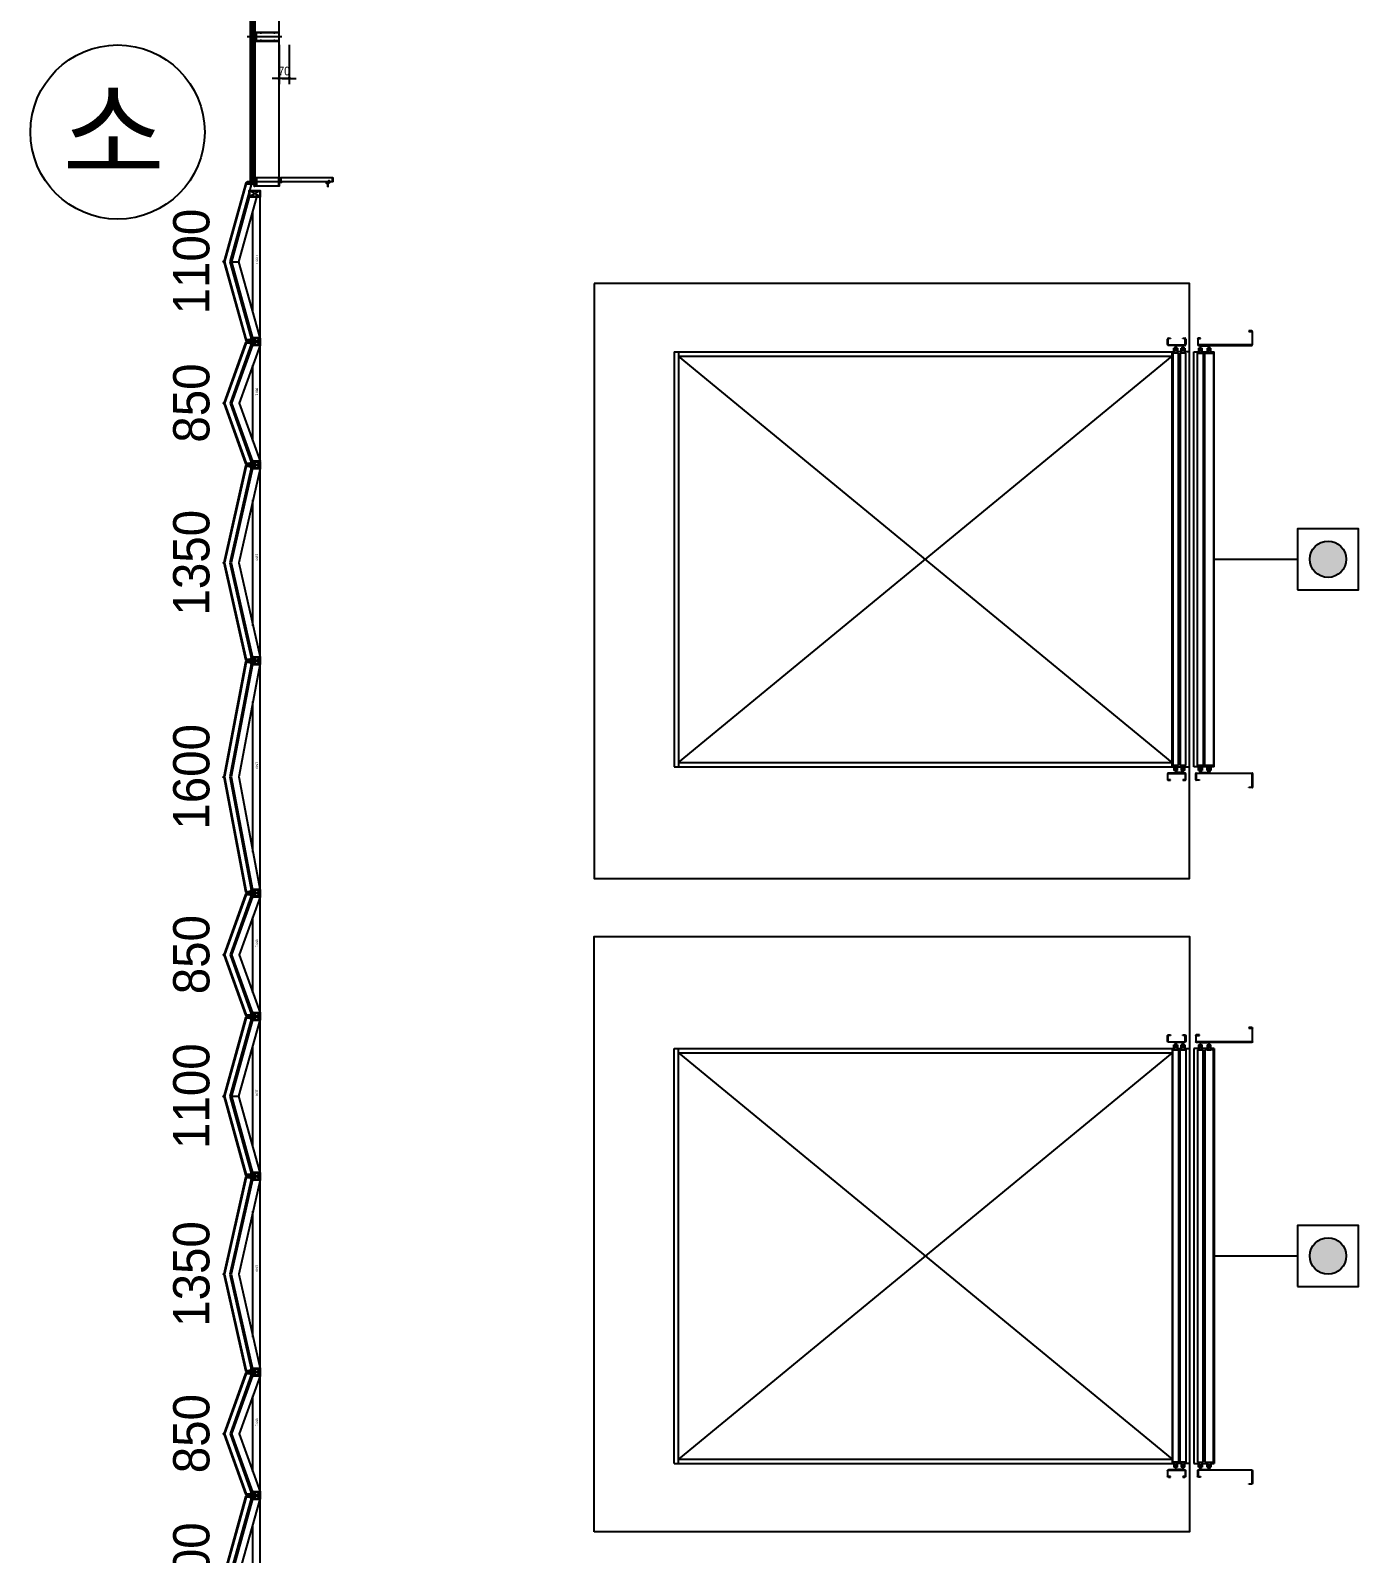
# Model space of a CAD drawing. Header units: millimetres. Extents: x -95754 to 183257, y 26770 to 150605.
# Drawn here: x 90371 to 99518, y 112355 to 122848 of the extents above; entities that cross this region are included whole.
import ezdxf
from ezdxf.enums import TextEntityAlignment as Align

# ---------------------------------------------------------------- set-up
doc = ezdxf.new("R2010")
doc.units = ezdxf.units.MM
doc.header["$LTSCALE"] = 300
for name, pattern in [('CEN', [62, 60, -1, 0, -1]), ('CENTER', [2, 1.25, -0.25, 0.25, -0.25]), ('CONTINOUS', [0]), ('HID', [2.8, 1.8, -1])]:
    doc.linetypes.add(name, pattern=pattern)
for name, color, linetype in [('0-Sheet', 7, 'Continuous'), ('6FIN', 6, 'Continuous'), ('8', 8, 'Continuous'), ('A-CORE-ELEV', 5, 'Continuous'), ('A-ELE', 7, 'Continuous'), ('A-ELE-8', 8, 'Continuous'), ('A-SYM-fd', 4, 'Continuous'), ('A-WIN', 4, 'Continuous'), ('A-갑종방화문', 7, 'Continuous'), ('A-하지철물', 55, 'Continuous'), ('alucobond', 4, 'Continuous'), ('B-AR', 4, 'Continuous'), ('CEN', 1, 'CEN'), ('GLASS', 4, 'Continuous'), ('INSUL', 8, 'Continuous'), ('mold', 4, 'Continuous'), ('SEALANT', 90, 'Continuous'), ('SHEET', 6, 'Continuous'), ('피난기구', 1, 'Continuous')]:
    doc.layers.add(name, color=color, linetype=linetype)
doc.layers.add('NOPLOT', color=191, linetype='Continuous', plot=False)
doc.styles.add('Gdim', font='', dxfattribs={"width": 0.9})
doc.styles.add('Gtx', font='')
doc.styles.add('X-PLAN$0$Gtx', font='')
doc.styles.get('Gdim').set_extended_font_data('Dotum')
doc.styles.get('Gtx').set_extended_font_data('Dotum')
doc.styles.get('X-PLAN$0$Gtx').set_extended_font_data('Dotum')
doc.dimstyles.new('Gdim20', dxfattribs={"dimscale": 20, "dimtxt": 3, "dimasz": 1.2, "dimexe": 2, "dimexo": 3, "dimgap": 1, "dimtad": 1, "dimdsep": 46, "dimlunit": 6, "dimtxsty": 'Gdim', "dimblk1": '_CIDOT', "dimblk2": '_CIDOT', "dimsah": 1, "dimcen": 2.5, "dimdle": 2, "dimclrd": 1, "dimclre": 1, "dimclrt": 3, "dimazin": 2, "dimtfac": 1, "dimtix": 1, "dimtmove": 2, "dimatfit": 3, "dimldrblk": '_CIDOT', "dimfxl": 2, "dimtolj": 1, "dimtzin": 0, "dimarcsym": 0})

# ---------------------------------------------------------------- blocks, each defined once
blk = doc.blocks.new('ELEV_화물용')
at = {"layer": 'A-CORE-ELEV'}
for p, q in [((390, 3784), (304, 3784)), ((304, 3781), (390, 3781)), ((3343, 3397), (3343, 3781)), ((3346, 3784), (3440, 3784)), ((3346, 3780), (3346, 3399)), ((3439, 3781), (3348, 3781)), ((3440, 3759), (3440, 3780)), ((3443, 3781), (3443, 3759)), ((297, 3777), (297, 3759)), ((297, 3759), (300, 3759)), ((300, 3759), (300, 3777)), ((394, 3777), (394, 3413)), ((397, 3413), (397, 3777)), ((3443, 3759), (3440, 3759)), ((427, 3487), (397, 3487)), ((397, 3487), (397, 3424)), ((400, 3427), (400, 3484)), ((400, 3484), (427, 3484)), ((450, 3498), (415, 3498)), ((415, 3488), (415, 3498)), ((447, 3495), (415, 3495)), ((432, 3488), (415, 3488)), ((432, 3483), (415, 3483)), ((415, 3473), (415, 3483)), ((415, 3476), (447, 3476)), ((415, 3473), (450, 3473)), ((427, 3484), (427, 3487)), ((432, 3483), (432, 3488)), ((3300, 3520), (440, 3520)), ((440, 3498), (440, 3520)), ((440, 3438), (440, 3473)), ((447, 3476), (447, 3495)), ((450, 3455), (450, 3515)), ((450, 3515), (3290, 3515)), ((450, 3473), (450, 3498)), ((3290, 3515), (3290, 3455)), ((3290, 3473), (3290, 3498)), ((3290, 3498), (3325, 3498)), ((3325, 3473), (3290, 3473)), ((3293, 3476), (3293, 3495)), ((3293, 3495), (3325, 3495)), ((3325, 3476), (3293, 3476)), ((3300, 3520), (3300, 3498)), ((3300, 3473), (3300, 3438)), ((3308, 3483), (3308, 3488)), ((3308, 3488), (3325, 3488)), ((3308, 3483), (3325, 3483)), ((3313, 3484), (3313, 3487)), ((3313, 3487), (3343, 3487)), ((3340, 3484), (3313, 3484)), ((3325, 3488), (3325, 3498)), ((3325, 3473), (3325, 3483)), ((3340, 3427), (3340, 3484)), ((3343, 3487), (3343, 3424)), ((350, 3427), (347, 3427)), ((347, 3427), (347, 3413)), ((350, 3413), (350, 3427)), ((390, 3410), (354, 3410)), ((354, 3407), (390, 3407)), ((397, 3424), (427, 3424)), ((427, 3427), (400, 3427)), ((450, 3438), (415, 3438)), ((415, 3428), (415, 3438)), ((447, 3435), (415, 3435)), ((432, 3428), (415, 3428)), ((432, 3423), (415, 3423)), ((415, 3413), (415, 3423)), ((415, 3416), (447, 3416)), ((415, 3413), (450, 3413)), ((427, 3424), (427, 3427)), ((432, 3423), (432, 3428)), ((440, 3380), (440, 3413)), ((3300, 3380), (440, 3380)), ((447, 3416), (447, 3435)), ((3290, 3455), (450, 3455)), ((450, 3405), (450, 3445)), ((450, 3445), (3290, 3445)), ((450, 3413), (450, 3438)), ((3290, 3405), (450, 3405)), ((3290, 3445), (3290, 3405)), ((3290, 3413), (3290, 3438)), ((3290, 3438), (3325, 3438)), ((3325, 3413), (3290, 3413)), ((3293, 3416), (3293, 3435)), ((3293, 3435), (3325, 3435)), ((3325, 3416), (3293, 3416)), ((3300, 3413), (3300, 3380)), ((3308, 3423), (3308, 3428)), ((3308, 3428), (3325, 3428)), ((3308, 3423), (3325, 3423)), ((3313, 3424), (3313, 3427)), ((3313, 3427), (3340, 3427)), ((3343, 3424), (3313, 3424)), ((3325, 3428), (3325, 3438)), ((3325, 3413), (3325, 3423)), ((3390, 3394), (3346, 3394)), ((3348, 3397), (3389, 3397)), ((3390, 3419), (3393, 3419)), ((3390, 3399), (3390, 3419)), ((3390, 3419), (3393, 3419)), ((3393, 3419), (3393, 3397)), ((347, 3304), (347, 3317)), ((350, 3304), (347, 3304)), ((350, 3317), (350, 3304)), ((354, 3324), (390, 3324)), ((390, 3320), (354, 3320)), ((394, 3205), (394, 3317)), ((397, 3317), (397, 3205)), ((397, 3307), (427, 3307)), ((397, 3254), (397, 3307)), ((427, 3254), (397, 3254)), ((427, 3304), (400, 3304)), ((400, 3304), (400, 3257)), ((400, 3257), (427, 3257)), ((415, 3318), (450, 3318)), ((415, 3318), (415, 3308)), ((415, 3315), (447, 3315)), ((432, 3308), (415, 3308)), ((415, 3303), (415, 3293)), ((432, 3303), (415, 3303)), ((447, 3296), (415, 3296)), ((450, 3293), (415, 3293)), ((415, 3268), (450, 3268)), ((415, 3268), (415, 3258)), ((415, 3265), (447, 3265)), ((432, 3258), (415, 3258)), ((427, 3307), (427, 3304)), ((427, 3257), (427, 3254)), ((432, 3308), (432, 3303)), ((432, 3258), (432, 3253)), ((3300, 3350), (440, 3350)), ((440, 3350), (440, 3318)), ((440, 3293), (440, 3268)), ((447, 3315), (447, 3296)), ((447, 3265), (447, 3246)), ((3290, 3325), (450, 3325)), ((450, 3325), (450, 3285)), ((450, 3318), (450, 3293)), ((450, 3285), (3290, 3285)), ((3290, 3275), (450, 3275)), ((450, 3275), (450, 3235)), ((450, 3268), (450, 3243)), ((3290, 3285), (3290, 3325)), ((3290, 3318), (3290, 3293)), ((3325, 3318), (3290, 3318)), ((3290, 3293), (3325, 3293)), ((3290, 3235), (3290, 3275)), ((3290, 3268), (3290, 3243)), ((3325, 3268), (3290, 3268)), ((3325, 3315), (3293, 3315)), ((3293, 3315), (3293, 3296)), ((3293, 3296), (3325, 3296)), ((3325, 3265), (3293, 3265)), ((3293, 3265), (3293, 3246)), ((3300, 3318), (3300, 3350)), ((3300, 3268), (3300, 3293)), ((3308, 3308), (3308, 3303)), ((3308, 3308), (3325, 3308)), ((3308, 3303), (3325, 3303)), ((3308, 3258), (3308, 3253)), ((3308, 3258), (3325, 3258)), ((3343, 3307), (3313, 3307)), ((3313, 3307), (3313, 3304)), ((3313, 3304), (3340, 3304)), ((3340, 3257), (3313, 3257)), ((3313, 3257), (3313, 3254)), ((3313, 3254), (3343, 3254)), ((3325, 3318), (3325, 3308)), ((3325, 3303), (3325, 3293)), ((3325, 3268), (3325, 3258)), ((3340, 3304), (3340, 3257)), ((3343, 3318), (3343, 3205)), ((3343, 3254), (3343, 3307)), ((3346, 3205), (3346, 3318)), ((3387, 3324), (3349, 3324)), ((3349, 3321), (3387, 3321)), ((3390, 3318), (3390, 3304)), ((3390, 3304), (3393, 3304)), ((3393, 3304), (3393, 3318)), ((347, 3205), (347, 3219)), ((347, 3219), (350, 3219)), ((350, 3219), (350, 3205)), ((354, 3202), (390, 3202)), ((390, 3199), (354, 3199)), ((415, 3253), (415, 3243)), ((432, 3253), (415, 3253)), ((447, 3246), (415, 3246)), ((450, 3243), (415, 3243)), ((440, 3230), (440, 3243)), ((440, -200), (440, 3230)), ((3300, 3230), (440, 3230)), ((450, 3235), (3290, 3235)), ((470, -170), (470, 3230)), ((3270, -170), (470, 3230)), ((3270, 3230), (470, -170)), ((3270, -170), (3270, 3230)), ((3290, 3243), (3325, 3243)), ((3293, 3246), (3325, 3246)), ((3300, 3230), (3300, 3243)), ((3300, -200), (3300, 3230)), ((3308, 3253), (3325, 3253)), ((3325, 3253), (3325, 3243)), ((3387, 3202), (3349, 3202)), ((3349, 3199), (3387, 3199)), ((3390, 3219), (3390, 3205)), ((3393, 3219), (3390, 3219)), ((3393, 3205), (3393, 3219)), ((440, -170), (3300, -170)), ((440, -200), (3300, -200))]:
    blk.add_line(p, q, dxfattribs=at)
for centre, radius, start, end in [((304, 3777), 6.7, 90, 180), ((304, 3777), 3.5, 90, 180), ((390, 3777), 6.7, 0, 90), ((390, 3777), 3.5, 0, 90), ((3346, 3781), 3, 90, 180), ((3348, 3780), 1.5, 90, 180), ((3439, 3780), 1.5, 0, 90), ((3440, 3781), 3, 0, 90), ((354, 3413), 6.7, 180, 270), ((354, 3413), 3.5, 180, 270), ((390, 3413), 3.5, 270, 0), ((390, 3413), 6.7, 270, 0), ((3346, 3397), 3, 180, 270), ((3348, 3399), 1.5, 180, 270), ((3389, 3399), 1.5, 270, 0), ((3390, 3397), 3, 270, 0), ((354, 3317), 6.7, 90, 180), ((354, 3317), 3.5, 90, 180), ((390, 3317), 6.7, 0, 90), ((390, 3317), 3.5, 0, 90), ((3349, 3318), 6, 90, 180), ((3349, 3318), 3, 90, 180), ((3387, 3318), 6, 0, 90), ((3387, 3318), 3, 0, 90), ((354, 3205), 6.7, 180, 270), ((354, 3205), 3.5, 180, 270), ((390, 3205), 6.7, 270, 0), ((390, 3205), 3.5, 270, 0), ((3349, 3205), 6, 180, 270), ((3349, 3205), 3, 180, 270), ((3387, 3205), 3, 270, 0), ((3387, 3205), 6, 270, 0)]:
    blk.add_arc(centre, radius, start, end, dxfattribs=at)
at = {"layer": 'NOPLOT'}
blk.add_lwpolyline([(-30, -750), (4070, -750), (4070, 3350), (-30, 3350)], close=True, dxfattribs=at)
blk = doc.blocks.new('EX-850-1')
at = {"layer": '6FIN', "elevation": 0}
for points in [[(3, 204), (47, 204, 0.414214), (50, 207), (50, 251, 0.414214), (47, 254), (3, 254, 0.414214), (0, 251), (0, 207, 0.414214)], [(897, 204), (853, 204, -0.414214), (850, 207), (850, 251, -0.414214), (853, 254), (897, 254, -0.414214), (900, 251), (900, 207, -0.414214)]]:
    blk.add_lwpolyline(points, format="xyb", close=True, dxfattribs=at)
at = {"layer": 'A-하지철물'}
for p, q in [((850, 254), (50, 254)), ((711, 204), (189, 204))]:
    blk.add_line(p, q, dxfattribs=at)
at = {"layer": 'A-하지철물', "elevation": 0}
for points in [[(50, 254), (450, 110), (850, 254)], [(50, 204), (50, 201), (450, 57), (850, 201), (850, 204)]]:
    blk.add_lwpolyline(points, dxfattribs=at)
at = {"layer": 'A-하지철물'}
blk.add_circle((450, 4), 4.07, dxfattribs=at)
at = {"layer": 'alucobond', "color": 251, "linetype": 'HID', "ltscale": 10}
for p, q in [((30, 185), (42, 185)), ((31, 182), (31, 188)), ((31, 187), (39, 187)), ((31, 184), (39, 184)), ((32, 181), (32, 189)), ((32, 189), (32, 189)), ((32, 181), (32, 181)), ((38, 183), (38, 187)), ((39, 183), (39, 187)), ((870, 185), (858, 185)), ((861, 183), (861, 187)), ((869, 187), (861, 187)), ((869, 184), (861, 184)), ((862, 183), (862, 187)), ((867, 181), (867, 189)), ((868, 189), (867, 189)), ((868, 181), (867, 181)), ((869, 182), (869, 188))]:
    blk.add_line(p, q, dxfattribs=at)
at = {"layer": 'alucobond'}
for p, q in [((32, 195), (37, 195)), ((867, 195), (863, 195))]:
    blk.add_line(p, q, dxfattribs=at)
at = {"layer": 'alucobond', "color": 251, "linetype": 'HID', "ltscale": 10}
for points in [[(32, 189), (31, 188)], [(32, 181), (31, 182)], [(868, 189), (869, 188)], [(868, 181), (869, 182)]]:
    blk.add_lwpolyline(points, dxfattribs=at)
at = {"layer": 'alucobond', "elevation": 0}
for points in [[(32, 195), (32, 154), (450, 4), (867, 154), (867, 195)], [(37, 195), (37, 157), (450, 8), (863, 157), (863, 195)]]:
    blk.add_lwpolyline(points, dxfattribs=at)
at = {"layer": 'alucobond', "color": 251, "linetype": 'HID', "ltscale": 10, "elevation": 0}
blk.add_lwpolyline([(37, 195), (450, 47), (863, 195)], dxfattribs=at)
at = {"layer": 'alucobond', "color": 251, "linetype": 'HID', "ltscale": 10}
for points in [[(39, 187, -0.666667), (39, 184, -1.5)], [(861, 187, 0.666667), (861, 184, 1.5)]]:
    blk.add_lwpolyline(points, format="xyb", dxfattribs=at)
for centre, start, end in [((39, 187), 0, 180), ((39, 183), 180, 0), ((861, 187), 0, 180), ((861, 183), 180, 0)]:
    blk.add_arc(centre, 0.75, start, end, dxfattribs=at)
at = {"layer": 'mold', "color": 4}
for points in [[(25, 204), (25, 203)], [(875, 204), (875, 203)]]:
    blk.add_lwpolyline(points, dxfattribs=at)
at = {"layer": 'NOPLOT'}
for p, q in [((3, 254), (0, 254)), ((0, 254), (0, 251)), ((25, 160), (25, 254)), ((47, 254), (50, 254)), ((50, 254), (50, 251)), ((853, 254), (850, 254)), ((850, 254), (850, 251)), ((875, 160), (875, 254)), ((897, 254), (900, 254)), ((900, 254), (900, 251)), ((0, 207), (0, 204)), ((3, 204), (0, 204)), ((47, 204), (50, 204)), ((50, 207), (50, 204)), ((850, 207), (850, 204)), ((853, 204), (850, 204)), ((897, 204), (900, 204)), ((900, 207), (900, 204))]:
    blk.add_line(p, q, dxfattribs=at)
at = {"layer": 'SHEET', "color": 8}
for p, q in [((47, 251), (3, 207)), ((3, 251), (47, 207)), ((853, 251), (897, 207)), ((897, 251), (853, 207))]:
    blk.add_line(p, q, dxfattribs=at)
at = {"layer": 'SHEET', "color": 8, "elevation": 0}
for points in [[(3, 207), (47, 207), (47, 251), (3, 251)], [(897, 207), (853, 207), (853, 251), (897, 251)]]:
    blk.add_lwpolyline(points, close=True, dxfattribs=at)
at = {"layer": 'NOPLOT', "linetype": 'HID', "style": 'Gtx'}
blk.add_text('850-1', height=15, dxfattribs=at).set_placement((344, 224))
blk = doc.blocks.new('EX-1350')
at = {"layer": '6FIN', "elevation": 0}
for points in [[(3, 204), (47, 204, 0.414214), (50, 207), (50, 251, 0.414214), (47, 254), (3, 254, 0.414214), (0, 251), (0, 207, 0.414214)], [(1397, 204), (1353, 204, -0.414214), (1350, 207), (1350, 251, -0.414214), (1353, 254), (1397, 254, -0.414214), (1400, 251), (1400, 207, -0.414214)]]:
    blk.add_lwpolyline(points, format="xyb", close=True, dxfattribs=at)
at = {"layer": 'A-하지철물'}
for p, q in [((1350, 254), (50, 254)), ((1134, 204), (266, 204))]:
    blk.add_line(p, q, dxfattribs=at)
at = {"layer": 'A-하지철물', "elevation": 0}
for points in [[(50, 254), (50, 201), (700, 55), (1350, 201), (1350, 254)], [(50, 253), (700, 107), (1350, 253)]]:
    blk.add_lwpolyline(points, dxfattribs=at)
at = {"layer": 'A-하지철물'}
blk.add_circle((700, 4), 4.07, dxfattribs=at)
at = {"layer": 'alucobond', "color": 251, "linetype": 'HID', "ltscale": 10}
for p, q in [((30, 185), (42, 185)), ((31, 182), (31, 188)), ((31, 187), (39, 187)), ((31, 184), (39, 184)), ((32, 181), (32, 189)), ((32, 189), (32, 189)), ((32, 181), (32, 181)), ((38, 183), (38, 187)), ((39, 183), (39, 187)), ((1370, 185), (1358, 185)), ((1361, 183), (1361, 187)), ((1369, 187), (1361, 187)), ((1369, 184), (1361, 184)), ((1362, 183), (1362, 187)), ((1367, 181), (1367, 189)), ((1368, 189), (1367, 189)), ((1368, 181), (1367, 181)), ((1369, 182), (1369, 188))]:
    blk.add_line(p, q, dxfattribs=at)
at = {"layer": 'alucobond'}
for p, q in [((32, 195), (37, 195)), ((1367, 195), (1363, 195))]:
    blk.add_line(p, q, dxfattribs=at)
at = {"layer": 'alucobond', "color": 251, "linetype": 'HID', "ltscale": 10, "elevation": 0}
for points in [[(32, 189), (31, 188)], [(32, 181), (31, 182)], [(37, 194), (700, 45), (1363, 194)], [(1368, 189), (1369, 188)], [(1368, 181), (1369, 182)]]:
    blk.add_lwpolyline(points, dxfattribs=at)
at = {"layer": 'alucobond', "elevation": 0}
for points in [[(32, 195), (32, 154), (700, 4), (1367, 154), (1367, 195)], [(37, 195), (37, 157), (700, 8), (1363, 157), (1363, 195)]]:
    blk.add_lwpolyline(points, dxfattribs=at)
at = {"layer": 'alucobond', "color": 251, "linetype": 'HID', "ltscale": 10, "elevation": 0}
for points in [[(39, 187, -0.666667), (39, 184, -1.5)], [(1361, 187, 0.666667), (1361, 184, 1.5)]]:
    blk.add_lwpolyline(points, format="xyb", dxfattribs=at)
at = {"layer": 'alucobond', "color": 251, "linetype": 'HID', "ltscale": 10}
for centre, start, end in [((39, 187), 0, 180), ((39, 183), 180, 0), ((1361, 187), 0, 180), ((1361, 183), 180, 0)]:
    blk.add_arc(centre, 0.75, start, end, dxfattribs=at)
at = {"layer": 'mold', "color": 4, "elevation": 0}
for points in [[(25, 204), (25, 203)], [(1375, 204), (1375, 203)]]:
    blk.add_lwpolyline(points, dxfattribs=at)
at = {"layer": 'NOPLOT'}
for p, q in [((3, 254), (0, 254)), ((0, 254), (0, 251)), ((25, 160), (25, 254)), ((47, 254), (50, 254)), ((50, 254), (50, 251)), ((1353, 254), (1350, 254)), ((1350, 254), (1350, 251)), ((1375, 160), (1375, 254)), ((1397, 254), (1400, 254)), ((1400, 254), (1400, 251)), ((0, 207), (0, 204)), ((3, 204), (0, 204)), ((47, 204), (50, 204)), ((50, 207), (50, 204)), ((1350, 207), (1350, 204)), ((1353, 204), (1350, 204)), ((1397, 204), (1400, 204)), ((1400, 207), (1400, 204))]:
    blk.add_line(p, q, dxfattribs=at)
at = {"layer": 'SHEET', "color": 8}
for p, q in [((47, 251), (3, 207)), ((3, 251), (47, 207)), ((1353, 251), (1397, 207)), ((1397, 251), (1353, 207))]:
    blk.add_line(p, q, dxfattribs=at)
at = {"layer": 'SHEET', "color": 8, "elevation": 0}
for points in [[(3, 207), (47, 207), (47, 251), (3, 251)], [(1397, 207), (1353, 207), (1353, 251), (1397, 251)]]:
    blk.add_lwpolyline(points, close=True, dxfattribs=at)
at = {"layer": 'NOPLOT', "linetype": 'HID', "style": 'Gtx'}
blk.add_text('1350', height=15, dxfattribs=at).set_placement((637, 224))
blk = doc.blocks.new('EX-1100')
at = {"layer": '6FIN', "elevation": 0}
for points in [[(3, 204), (47, 204, 0.414214), (50, 207), (50, 251, 0.414214), (47, 254), (3, 254, 0.414214), (0, 251), (0, 207, 0.414214)], [(1147, 204), (1103, 204, -0.414214), (1100, 207), (1100, 251, -0.414214), (1103, 254), (1147, 254, -0.414214), (1150, 251), (1150, 207, -0.414214)]]:
    blk.add_lwpolyline(points, format="xyb", close=True, dxfattribs=at)
at = {"layer": 'A-하지철물'}
for p, q in [((1100, 254), (50, 254)), ((923, 204), (227, 204)), ((575, 56), (575, 108))]:
    blk.add_line(p, q, dxfattribs=at)
at = {"layer": 'A-하지철물', "elevation": 0}
blk.add_lwpolyline([(1100, 201), (1100, 253), (575, 108), (50, 253), (50, 201), (575, 56)], close=True, dxfattribs=at)
at = {"layer": 'A-하지철물'}
blk.add_circle((575, 4), 4.07, dxfattribs=at)
at = {"layer": 'alucobond', "color": 251, "linetype": 'HID', "ltscale": 10}
for p, q in [((30, 185), (42, 185)), ((31, 182), (31, 188)), ((31, 187), (39, 187)), ((31, 184), (39, 184)), ((32, 181), (32, 189)), ((32, 189), (32, 189)), ((32, 181), (32, 181)), ((38, 183), (38, 187)), ((39, 183), (39, 187)), ((1120, 185), (1108, 185)), ((1111, 183), (1111, 187)), ((1119, 187), (1111, 187)), ((1119, 184), (1111, 184)), ((1112, 183), (1112, 187)), ((1118, 181), (1118, 189)), ((1118, 189), (1118, 189)), ((1118, 181), (1118, 181)), ((1119, 182), (1119, 188))]:
    blk.add_line(p, q, dxfattribs=at)
at = {"layer": 'alucobond'}
for p, q in [((32, 195), (37, 195)), ((1118, 195), (1114, 195))]:
    blk.add_line(p, q, dxfattribs=at)
at = {"layer": 'alucobond', "color": 251, "linetype": 'HID', "ltscale": 10, "elevation": 0}
for points in [[(32, 189), (31, 188)], [(32, 181), (31, 182)], [(37, 194), (575, 46), (1114, 194)], [(1118, 189), (1119, 188)], [(1118, 181), (1119, 182)]]:
    blk.add_lwpolyline(points, dxfattribs=at)
at = {"layer": 'alucobond', "elevation": 0}
for points in [[(32, 195), (32, 154), (575, 4), (1118, 154), (1118, 195)], [(37, 195), (37, 157), (575, 8), (1114, 157), (1114, 195)], [(1114, 195), (1114, 157)]]:
    blk.add_lwpolyline(points, dxfattribs=at)
at = {"layer": 'alucobond', "color": 251, "linetype": 'HID', "ltscale": 10, "elevation": 0}
for points in [[(39, 187, -0.666667), (39, 184, -1.5)], [(1111, 187, 0.666667), (1111, 184, 1.5)]]:
    blk.add_lwpolyline(points, format="xyb", dxfattribs=at)
at = {"layer": 'alucobond', "color": 251, "linetype": 'HID', "ltscale": 10}
for centre, start, end in [((39, 187), 0, 180), ((39, 183), 180, 0), ((1111, 187), 0, 180), ((1111, 183), 180, 0)]:
    blk.add_arc(centre, 0.75, start, end, dxfattribs=at)
at = {"layer": 'mold', "color": 4, "elevation": 0}
for points in [[(25, 204), (25, 203)], [(1125, 204), (1125, 203)]]:
    blk.add_lwpolyline(points, dxfattribs=at)
at = {"layer": 'NOPLOT'}
for p, q in [((3, 254), (0, 254)), ((0, 254), (0, 251)), ((25, 160), (25, 254)), ((47, 254), (50, 254)), ((50, 254), (50, 251)), ((1103, 254), (1100, 254)), ((1100, 254), (1100, 251)), ((1125, 160), (1125, 254)), ((1147, 254), (1150, 254)), ((1150, 254), (1150, 251)), ((0, 207), (0, 204)), ((3, 204), (0, 204)), ((47, 204), (50, 204)), ((50, 207), (50, 204)), ((1100, 207), (1100, 204)), ((1103, 204), (1100, 204)), ((1147, 204), (1150, 204)), ((1150, 207), (1150, 204))]:
    blk.add_line(p, q, dxfattribs=at)
at = {"layer": 'SHEET', "color": 8}
for p, q in [((47, 251), (3, 207)), ((3, 251), (47, 207)), ((1103, 251), (1147, 207)), ((1147, 251), (1103, 207))]:
    blk.add_line(p, q, dxfattribs=at)
at = {"layer": 'SHEET', "color": 8, "elevation": 0}
for points in [[(3, 207), (47, 207), (47, 251), (3, 251)], [(1147, 207), (1103, 207), (1103, 251), (1147, 251)]]:
    blk.add_lwpolyline(points, close=True, dxfattribs=at)
at = {"layer": 'NOPLOT', "linetype": 'HID', "style": 'Gtx'}
blk.add_text('1100', height=15, dxfattribs=at).set_placement((527, 224))
blk = doc.blocks.new('EX-1600')
at = {"layer": '6FIN', "elevation": 0}
for points in [[(3, 204), (47, 204, 0.414214), (50, 207), (50, 251, 0.414214), (47, 254), (3, 254, 0.414214), (0, 251), (0, 207, 0.414214)], [(1647, 204), (1603, 204, -0.414214), (1600, 207), (1600, 251, -0.414214), (1603, 254), (1647, 254, -0.414214), (1650, 251), (1650, 207, -0.414214)]]:
    blk.add_lwpolyline(points, format="xyb", close=True, dxfattribs=at)
at = {"layer": 'A-하지철물'}
for p, q in [((1600, 254), (50, 254)), ((1344, 204), (306, 204))]:
    blk.add_line(p, q, dxfattribs=at)
at = {"layer": 'A-하지철물', "elevation": 0}
for points in [[(42, 254), (825, 106), (1608, 254)], [(50, 204), (50, 202), (825, 55), (1600, 202), (1600, 204)]]:
    blk.add_lwpolyline(points, dxfattribs=at)
at = {"layer": 'A-하지철물'}
blk.add_circle((825, 4), 4.07, dxfattribs=at)
at = {"layer": 'alucobond', "color": 251, "linetype": 'HID', "ltscale": 10}
for p, q in [((30, 185), (42, 185)), ((31, 182), (31, 188)), ((31, 187), (39, 187)), ((31, 184), (39, 184)), ((32, 181), (32, 189)), ((32, 189), (32, 189)), ((32, 181), (32, 181)), ((38, 183), (38, 187)), ((39, 183), (39, 187)), ((1620, 185), (1608, 185)), ((1611, 183), (1611, 187)), ((1619, 187), (1611, 187)), ((1619, 184), (1611, 184)), ((1612, 183), (1612, 187)), ((1617, 181), (1617, 189)), ((1618, 189), (1617, 189)), ((1618, 181), (1617, 181)), ((1619, 182), (1619, 188))]:
    blk.add_line(p, q, dxfattribs=at)
at = {"layer": 'alucobond'}
for p, q in [((32, 195), (37, 195)), ((1617, 195), (1613, 195))]:
    blk.add_line(p, q, dxfattribs=at)
at = {"layer": 'alucobond', "color": 251, "linetype": 'HID', "ltscale": 10}
for points in [[(32, 189), (31, 188)], [(32, 181), (31, 182)]]:
    blk.add_lwpolyline(points, dxfattribs=at)
at = {"layer": 'alucobond', "elevation": 0}
for points in [[(32, 195), (32, 154), (825, 4), (1617, 154), (1617, 195)], [(37, 195), (37, 157), (825, 8), (1613, 157), (1613, 195)]]:
    blk.add_lwpolyline(points, dxfattribs=at)
at = {"layer": 'alucobond', "color": 251, "linetype": 'HID', "ltscale": 10, "elevation": 0}
for points in [[(37, 194), (825, 45), (1613, 194)], [(1618, 189), (1619, 188)], [(1618, 181), (1619, 182)]]:
    blk.add_lwpolyline(points, dxfattribs=at)
at = {"layer": 'alucobond', "color": 251, "linetype": 'HID', "ltscale": 10}
blk.add_lwpolyline([(39, 187, -0.666667), (39, 184, -1.5)], format="xyb", dxfattribs=at)
at = {"layer": 'alucobond', "color": 251, "linetype": 'HID', "ltscale": 10, "elevation": 0}
blk.add_lwpolyline([(1611, 187, 0.666667), (1611, 184, 1.5)], format="xyb", dxfattribs=at)
at = {"layer": 'alucobond', "color": 251, "linetype": 'HID', "ltscale": 10}
for centre, start, end in [((39, 187), 0, 180), ((39, 183), 180, 0), ((1611, 187), 0, 180), ((1611, 183), 180, 0)]:
    blk.add_arc(centre, 0.75, start, end, dxfattribs=at)
at = {"layer": 'mold', "color": 4}
blk.add_lwpolyline([(25, 204), (25, 203)], dxfattribs=at)
at = {"layer": 'mold', "color": 4, "elevation": 0}
blk.add_lwpolyline([(1625, 204), (1625, 203)], dxfattribs=at)
at = {"layer": 'NOPLOT'}
for p, q in [((3, 254), (0, 254)), ((0, 254), (0, 251)), ((25, 160), (25, 254)), ((47, 254), (50, 254)), ((50, 254), (50, 251)), ((1603, 254), (1600, 254)), ((1600, 254), (1600, 251)), ((1625, 160), (1625, 254)), ((1647, 254), (1650, 254)), ((1650, 254), (1650, 251)), ((0, 207), (0, 204)), ((3, 204), (0, 204)), ((47, 204), (50, 204)), ((50, 207), (50, 204)), ((1600, 207), (1600, 204)), ((1603, 204), (1600, 204)), ((1647, 204), (1650, 204)), ((1650, 207), (1650, 204))]:
    blk.add_line(p, q, dxfattribs=at)
at = {"layer": 'SHEET', "color": 8}
for p, q in [((47, 251), (3, 207)), ((3, 251), (47, 207)), ((1603, 251), (1647, 207)), ((1647, 251), (1603, 207))]:
    blk.add_line(p, q, dxfattribs=at)
at = {"layer": 'SHEET', "color": 8, "elevation": 0}
for points in [[(3, 207), (47, 207), (47, 251), (3, 251)], [(1647, 207), (1603, 207), (1603, 251), (1647, 251)]]:
    blk.add_lwpolyline(points, close=True, dxfattribs=at)
at = {"layer": 'NOPLOT', "linetype": 'HID', "style": 'Gtx'}
blk.add_text('1600', height=15, dxfattribs=at).set_placement((722, 224))
blk = doc.blocks.new('A$C88f6889a')
at = {"layer": 'B-AR', "elevation": 0}
for points in [[(12, 55, -0.414214), (11, 56), (11, 62, -0.414214), (12, 63), (50, 63, -0.414214), (51, 62), (51, 56, -0.414214), (50, 55), (36, 55, 0.414214), (35, 55), (35, 52, 0.414214), (36, 52), (61, 52), (61, 220), (1, 220), (1, 52), (26, 52, 0.414214), (26, 52), (26, 55, 0.414214), (26, 55)], [(59, 89), (59, 55, -0.414214), (58, 54), (54, 54, -0.414214), (53, 55), (53, 64, 0.414214), (53, 65), (9, 65, 0.414214), (9, 64), (9, 55, -0.414214), (8, 54), (4, 54, -0.414214), (3, 55), (3, 89), (4, 90), (4, 99), (3, 100), (3, 182), (4, 183), (4, 192), (3, 193), (3, 217, -0.414214), (4, 218), (58, 218, -0.414214), (59, 217), (59, 193), (58, 192), (58, 183), (59, 182), (59, 100), (58, 99), (58, 90)], [(34, 56, -0.414214), (35, 57), (36, 57, 0.298217), (36, 57, 0.298217), (37, 57), (47, 57, 0.298217), (48, 57, 0.414214), (48, 58), (48, 60, 0.414214), (48, 60, 0.236068), (47, 60), (31, 60, 0.236068), (31, 60, 0.236068), (31, 60), (15, 60, 0.236068), (14, 60, 0.414214), (14, 60), (14, 58, 0.414214), (14, 57, 0.298217), (15, 57), (25, 57, 0.298217), (26, 57, 0.298217), (26, 57), (27, 57, -0.414214), (28, 56), (28, 52, 0.198912), (28, 52), (29, 51, -0.198911), (29, 50), (29, 24, 0.414214), (31, 23, 0.414214), (33, 24), (33, 50, -0.198912), (33, 51), (33, 52, 0.198912), (34, 52)]]:
    blk.add_lwpolyline(points, format="xyb", close=True, dxfattribs=at)
blk.add_lwpolyline([(49, 60), (31, 60), (49, 60), (49, 57), (34, 57), (34, 56), (34, 54), (35, 54), (35, 54), (35, 55), (37, 55), (38, 55), (48, 55), (48, 55), (50, 55), (51, 55), (51, 62), (50, 62), (48, 62), (48, 62), (37, 62), (37, 62), (33, 62), (33, 62), (29, 62), (29, 62), (25, 62), (25, 62), (14, 62), (14, 62), (12, 62), (11, 62), (11, 55), (12, 55), (14, 55), (14, 55), (24, 55), (25, 55), (27, 55), (27, 54), (27, 54), (28, 54), (28, 56), (28, 57), (13, 57), (13, 60), (31, 60)], dxfattribs=at)
at = {"layer": 'CEN', "ltscale": 0.005}
blk.add_line((31, 240), (31, 0), dxfattribs=at)
at = {"layer": 'GLASS', "color": 8, "elevation": 0}
blk.add_lwpolyline([(23, 20, -0.046781), (39, 20)], format="xyb", dxfattribs=at)
at = {"layer": 'SEALANT', "color": 4, "elevation": 0}
for points in [[(1, 52, -0.032752), (0, 44)], [(61, 52, 0.032752), (62, 44)]]:
    blk.add_lwpolyline(points, format="xyb", dxfattribs=at)
for points in [[(16, 52), (16, 44), (26, 44), (26, 52)], [(45, 52), (45, 44), (35, 44), (35, 52)]]:
    blk.add_lwpolyline(points, close=True, dxfattribs=at)
at = {"layer": 'SEALANT', "color": 8}
for centre, start, end in [((26, 41), 76.7784, 89.2245), ((36, 41), 90.7755, 103.2216)]:
    blk.add_arc(centre, 11.4, start, end, dxfattribs=at)
blk = doc.blocks.new('*U113')
at = {"layer": 'B-AR', "color": 8}
for p, q in [((-60, -71, 0), (-35, -68)), ((2000, -71, 0), (1975, -68))]:
    blk.add_line(p, q, dxfattribs=at)
at = {"layer": 'B-AR'}
for points in [[(-49, -65, -0.414214), (-50, -64), (-50, -58, -0.414214), (-49, -58), (-10, -58, -0.414214), (-10, -58), (-10, -64, -0.414214), (-11, -65), (-25, -65, 0.414214), (-25, -66), (-25, -68, 0.414214), (-25, -68), (0, -68), (0, 100), (-60, 100), (-60, -68), (-35, -68, 0.414214), (-34, -68), (-34, -66, 0.414214), (-35, -65)], [(-2, -31), (-2, -65, -0.414214), (-2, -66), (-7, -66, -0.414214), (-8, -65), (-8, -56, 0.414214), (-8, -55), (-52, -55, 0.414214), (-52, -56), (-52, -65, -0.414214), (-53, -66), (-58, -66, -0.414214), (-58, -65), (-58, -31), (-58, -30), (-58, -21), (-58, -20), (-58, 62), (-58, 63), (-58, 72), (-58, 73), (-58, 97, -0.414214), (-58, 98), (-2, 98, -0.414214), (-2, 97), (-2, 73), (-2, 72), (-2, 63), (-2, 62), (-2, -20), (-2, -21), (-2, -30)], [(1989, -65, 0.414214), (1990, -64), (1990, -58, 0.414214), (1989, -58), (1950, -58, 0.414214), (1950, -58), (1950, -64, 0.414214), (1951, -65), (1965, -65, -0.414214), (1965, -66), (1965, -68, -0.414214), (1965, -68), (1940, -68), (1940, 100), (2000, 100), (2000, -68), (1975, -68, -0.414214), (1974, -68), (1974, -66, -0.414214), (1975, -65)], [(1942, -31), (1942, -65, 0.414214), (1942, -66), (1947, -66, 0.414214), (1948, -65), (1948, -56, -0.414214), (1948, -55), (1992, -55, -0.414214), (1992, -56), (1992, -65, 0.414214), (1993, -66), (1997, -66, 0.414214), (1998, -65), (1998, -31), (1997, -30), (1997, -21), (1998, -20), (1998, 62), (1997, 63), (1997, 72), (1998, 73), (1998, 97, 0.414214), (1997, 98), (1942, 98, 0.414214), (1942, 97), (1942, 73), (1942, 72), (1942, 63), (1942, 62), (1942, -20), (1942, -21), (1942, -30)], [(-27, -64, -0.414214), (-26, -63), (-25, -63, 0.298217), (-25, -63, 0.298217), (-24, -63), (-14, -63, 0.298217), (-13, -63, 0.414214), (-13, -62), (-13, -60, 0.414214), (-13, -60, 0.236068), (-14, -60), (-30, -60, 0.236068), (-30, -60, 0.236068), (-30, -60), (-46, -60, 0.236068), (-47, -60, 0.414214), (-47, -60), (-47, -62, 0.414214), (-47, -63, 0.298217), (-46, -63), (-36, -63, 0.298217), (-35, -63, 0.298217), (-35, -63), (-34, -63, -0.414214), (-33, -64), (-33, -68, 0.198912), (-33, -68), (-32, -69, -0.198911), (-32, -70), (-32, -96, 0.414214), (-30, -97, 0.414214), (-28, -96), (-28, -70, -0.198912), (-28, -69), (-28, -68, 0.198912), (-27, -68)], [(1967, -64, 0.414214), (1966, -63), (1965, -63, -0.298217), (1965, -63, -0.298217), (1964, -63), (1954, -63, -0.298217), (1953, -63, -0.414214), (1953, -62), (1953, -60, -0.414214), (1953, -60, -0.236068), (1954, -60), (1970, -60, -0.236068), (1970, -60, -0.236068), (1970, -60), (1986, -60, -0.236068), (1987, -60, -0.414214), (1987, -60), (1987, -62, -0.414214), (1987, -63, -0.298217), (1986, -63), (1976, -63, -0.298217), (1975, -63, -0.298217), (1975, -63), (1974, -63, 0.414214), (1973, -64), (1973, -68, -0.198912), (1973, -68), (1972, -69, 0.198911), (1971, -70), (1971, -96, -0.414214), (1970, -97, -0.414214), (1968, -96), (1968, -70, 0.198912), (1968, -69), (1968, -68, -0.198912), (1967, -68)]]:
    blk.add_lwpolyline(points, format="xyb", close=True, dxfattribs=at)
at = {"layer": 'B-AR', "color": 8, "elevation": 0}
for points in [[(-35, -71), (-60, -71), (-60, -68), (-35, -68)], [(1975, -71), (2000, -71), (2000, -68), (1975, -68)]]:
    blk.add_lwpolyline(points, close=True, dxfattribs=at)
at = {"layer": 'B-AR'}
for points in [[(-12, -60), (-30, -60), (-12, -60), (-12, -63), (-27, -63), (-27, -64), (-27, -66), (-26, -66), (-26, -66), (-26, -65), (-24, -65), (-23, -65), (-13, -65), (-13, -65), (-11, -65), (-10, -65), (-10, -58), (-11, -58), (-13, -58), (-13, -58), (-24, -58), (-24, -58), (-28, -58), (-28, -58), (-32, -58), (-32, -58), (-36, -58), (-36, -58), (-47, -58), (-47, -58), (-49, -58), (-50, -58), (-50, -65), (-49, -65), (-47, -65), (-47, -65), (-37, -65), (-36, -65), (-34, -65), (-34, -66), (-34, -66), (-33, -66), (-33, -64), (-33, -63), (-48, -63), (-48, -60), (-30, -60)], [(1952, -60), (1970, -60), (1952, -60), (1952, -63), (1967, -63), (1967, -64), (1967, -66), (1966, -66), (1966, -66), (1966, -65), (1964, -65), (1963, -65), (1953, -65), (1953, -65), (1951, -65), (1950, -65), (1950, -58), (1951, -58), (1953, -58), (1953, -58), (1964, -58), (1964, -58), (1968, -58), (1968, -58), (1972, -58), (1972, -58), (1976, -58), (1976, -58), (1987, -58), (1987, -58), (1989, -58), (1990, -58), (1990, -65), (1989, -65), (1987, -65), (1987, -65), (1977, -65), (1976, -65), (1974, -65), (1974, -66), (1974, -66), (1973, -66), (1973, -64), (1973, -63), (1988, -63), (1988, -60), (1970, -60)]]:
    blk.add_lwpolyline(points, dxfattribs=at)
at = {"layer": 'CEN', "ltscale": 0.005}
for p, q in [((-30, 120), (-30, -120)), ((1970, 120), (1970, -120))]:
    blk.add_line(p, q, dxfattribs=at)
at = {"layer": 'GLASS', "color": 8}
for p, q in [((1940, 100), (0, 100)), ((-14, -83, 0), (-7, -83, 0)), ((-14, -93, 0), (-7, -93, 0)), ((0, -68), (1940, -68)), ((1954, -83, 0), (1947, -83, 0)), ((1954, -93, 0), (1947, -93, 0))]:
    blk.add_line(p, q, dxfattribs=at)
at = {"layer": 'GLASS', "color": 8, "elevation": 0}
for points in [[(215, -82), (1961, -82, 0.414214), (1962, -81), (1962, -77, 0.414214), (1961, -76), (215, -76), (-21, -76, 0.414214), (-22, -77), (-22, -81, 0.414214), (-21, -82)], [(-21, -82, -0.198912), (-22, -82, -0.112366), (-22, -94, -0.198912), (-21, -94), (-14, -94), (-14, -93), (-14, -93, -0.414214), (-14, -92), (-14, -84, -0.414035), (-14, -83), (-14, -83), (-14, -82)], [(215, -100), (1961, -100, 0.414214), (1962, -99), (1962, -95, 0.414214), (1961, -94), (215, -94), (-21, -94, 0.414214), (-22, -95), (-22, -99, 0.414214), (-21, -100)], [(1961, -82, 0.198912), (1962, -82, 0.112366), (1962, -94, 0.198912), (1961, -94), (1954, -94), (1954, -93), (1954, -93, 0.414214), (1954, -92), (1954, -84, 0.414035), (1954, -83), (1954, -83), (1954, -82)]]:
    blk.add_lwpolyline(points, format="xyb", close=True, dxfattribs=at)
for points in [[(-14, -83), (-7, -83), (-7, -82), (-14, -82)], [(-14, -93), (-7, -93), (-7, -94), (-14, -94)], [(1954, -83), (1947, -83), (1947, -82), (1954, -82)], [(1954, -93), (1947, -93), (1947, -94), (1954, -94)]]:
    blk.add_lwpolyline(points, close=True, dxfattribs=at)
for points in [[(-14, -83, 0.414214), (-14, -84), (-14, -92, 0.414214), (-14, -93), (-8, -93, 0.414214), (-7, -92), (-7, -89), (-8, -88), (-7, -88), (-7, -84, 0.414214), (-8, -83), (-14, -83)], [(-14, -84), (-8, -84, -0.414214), (-8, -84), (-8, -92, -0.414214), (-8, -92), (-14, -92, -0.414214), (-14, -92), (-14, -84, -0.414214), (-14, -84)], [(1954, -83, -0.414214), (1954, -84), (1954, -92, -0.414214), (1954, -93), (1948, -93, -0.414214), (1947, -92), (1947, -89), (1948, -88), (1947, -88), (1947, -84, -0.414214), (1948, -83), (1954, -83)], [(1954, -84), (1948, -84, 0.414214), (1948, -84), (1948, -92, 0.414214), (1948, -92), (1954, -92, 0.414214), (1954, -92), (1954, -84, 0.414214), (1954, -84)]]:
    blk.add_lwpolyline(points, format="xyb", dxfattribs=at)
at = {"layer": 'SEALANT', "color": 4}
for points in [[(-15, -68), (-15, -76), (-25, -76), (-25, -68)], [(1955, -68), (1955, -76), (1965, -76), (1965, -68)]]:
    blk.add_lwpolyline(points, close=True, dxfattribs=at)
for points in [[(0, -68, 0.032752), (1, -76)], [(1940, -68, -0.032752), (1939, -76)]]:
    blk.add_lwpolyline(points, format="xyb", dxfattribs=at)
at = {"layer": 'SEALANT', "color": 8}
for centre, start, end in [((-35, -79), 76.7784, 89.2245), ((-25, -79), 90.7755, 103.2216), ((1965, -79), 76.7784, 89.2245), ((1975, -79), 90.7755, 103.2216)]:
    blk.add_arc(centre, 11.4, start, end, dxfattribs=at)
blk = doc.blocks.new('A$Ca5773e7c')
at = {"layer": '6FIN', "elevation": 0}
blk.add_lwpolyline([(0, 75), (45, 75), (45, 0), (0, 0)], close=True, dxfattribs=at)
at = {"layer": 'SHEET', "color": 8}
for p, q in [((42, 3), (3, 72)), ((3, 3), (42, 72))]:
    blk.add_line(p, q, dxfattribs=at)
at = {"layer": 'SHEET', "color": 8, "elevation": 0}
blk.add_lwpolyline([(3, 72), (42, 72), (42, 3), (3, 3)], close=True, dxfattribs=at)
blk = doc.blocks.new('EX-1100-1')
at = {"layer": '6FIN', "elevation": 0}
blk.add_lwpolyline([(50, 1122), (50, 1078, -0.414214), (47, 1075), (3, 1075, -0.414214), (0, 1078), (0, 1122, -0.414214), (3, 1125), (47, 1125, -0.414214)], format="xyb", close=True, dxfattribs=at)
at = {"layer": 'A-하지철물'}
for p, q in [((0, 1075), (0, 60)), ((50, 898), (50, 202)), ((198, 550), (146, 550))]:
    blk.add_line(p, q, dxfattribs=at)
at = {"layer": 'A-하지철물', "elevation": 0}
blk.add_lwpolyline([(75, 105), (198, 550), (53, 1075), (1, 1075), (146, 550), (23, 105)], dxfattribs=at)
at = {"layer": 'A-하지철물'}
blk.add_circle((250, 550), 4.07, dxfattribs=at)
at = {"layer": 'alucobond'}
for p, q in [((59, 1093), (59, 1089)), ((59, 7), (59, 12))]:
    blk.add_line(p, q, dxfattribs=at)
at = {"layer": 'alucobond', "color": 251, "linetype": 'HID', "ltscale": 10}
for p, q in [((73, 1093), (65, 1093)), ((65, 1093), (65, 1093)), ((72, 1094), (66, 1094)), ((71, 1087), (67, 1087)), ((71, 1086), (67, 1086)), ((68, 1094), (68, 1086)), ((69, 1095), (69, 1083)), ((71, 1094), (71, 1086)), ((73, 1093), (73, 1093)), ((73, 7), (65, 7)), ((65, 7), (65, 7)), ((72, 6), (66, 6)), ((71, 14), (67, 14)), ((71, 13), (67, 13)), ((68, 6), (68, 14)), ((69, 5), (69, 17)), ((71, 6), (71, 14)), ((73, 7), (73, 7))]:
    blk.add_line(p, q, dxfattribs=at)
at = {"layer": 'alucobond', "elevation": 0}
for points in [[(59, 7), (100, 7), (250, 550), (100, 1093), (59, 1093)], [(59, 12), (97, 12), (246, 550), (97, 1089), (59, 1089)], [(59, 1089), (97, 1089)]]:
    blk.add_lwpolyline(points, dxfattribs=at)
at = {"layer": 'alucobond', "color": 251, "linetype": 'HID', "ltscale": 10, "elevation": 0}
for points in [[(60, 12), (208, 550), (60, 1089)], [(65, 1093), (66, 1094)], [(73, 1093), (72, 1094)], [(65, 7), (66, 6)], [(73, 7), (72, 6)]]:
    blk.add_lwpolyline(points, dxfattribs=at)
for points in [[(68, 1086, 0.666667), (71, 1086, 1.5)], [(68, 14, -0.666667), (71, 14, -1.5)]]:
    blk.add_lwpolyline(points, format="xyb", dxfattribs=at)
at = {"layer": 'alucobond', "color": 251, "linetype": 'HID', "ltscale": 10}
for centre, start, end in [((67, 1086), 90, 270), ((71, 1086), 270, 90), ((67, 14), 90, 270), ((71, 14), 270, 90)]:
    blk.add_arc(centre, 0.75, start, end, dxfattribs=at)
at = {"layer": 'mold', "color": 4, "elevation": 0}
blk.add_lwpolyline([(50, 1100), (52, 1100)], dxfattribs=at)
blk.add_lwpolyline([(41, 0), (42, 0), (42, 12), (97, 12), (100, 23), (99, 24), (96, 13), (41, 13)], close=True, dxfattribs=at)
at = {"layer": 'NOPLOT'}
for p, q in [((0, 1122), (0, 1125)), ((0, 1125), (3, 1125)), ((94, 1100), (0, 1100)), ((0, 1078), (0, 1075)), ((0, 1075), (3, 1075)), ((47, 1125), (50, 1125)), ((47, 1075), (50, 1075)), ((50, 1122), (50, 1125)), ((50, 1078), (50, 1075)), ((94, 0), (20, 0))]:
    blk.add_line(p, q, dxfattribs=at)
at = {"layer": 'SHEET', "color": 8}
for p, q in [((3, 1078), (47, 1122)), ((3, 1122), (47, 1078))]:
    blk.add_line(p, q, dxfattribs=at)
at = {"layer": 'SHEET', "color": 8, "elevation": 0}
blk.add_lwpolyline([(47, 1122), (47, 1078), (3, 1078), (3, 1122)], close=True, dxfattribs=at)
at = {"layer": 'A-ELE', "rotation": 270}
blk.add_blockref('A$Ca5773e7c', (0, 105), dxfattribs=at)
at = {"layer": 'NOPLOT', "linetype": 'HID', "style": 'Gtx'}
blk.add_text('1100-1', height=15, rotation=90, dxfattribs=at).set_placement((30, 502))
blk = doc.blocks.new('_CIDOT')
at = {"color": 0, "linetype": 'ByBlock'}
blk.add_line((2, 0), (-1, 0), dxfattribs=at)
at = {"color": 0, "linetype": 'ByBlock', "const_width": 0.5}
blk.add_lwpolyline([(-0.25, 0, 1), (0.25, 0, 1)], format="xyb", close=True, dxfattribs=at)
blk = doc.blocks.new('*D118')
at = {"layer": 'Defpoints', "color": 0, "transparency": 16777216}
for p in [(92084, 122809), (92154, 122809), (92084, 122518)]:
    blk.add_point(p, dxfattribs=at)
at = {"layer": 'NOPLOT', "lineweight": -2, "transparency": 16777216}
for p, q in [((92084, 122749), (92084, 122478)), ((92154, 122749), (92154, 122478)), ((92060, 122518), (92036, 122518)), ((92154, 122518), (92084, 122518)), ((92178, 122518), (92202, 122518))]:
    blk.add_line(p, q, dxfattribs=at)
at = {"layer": 'NOPLOT', "lineweight": -2, "transparency": 16777216, "xscale": 23.99999999999998, "yscale": 23.99999999999998, "zscale": 23.99999999999998}
blk.add_blockref('_CIDOT', (92084, 122518), dxfattribs=at)
at = {"layer": 'NOPLOT', "lineweight": -2, "transparency": 16777216, "xscale": 23.99999999999998, "yscale": 23.99999999999998, "zscale": 23.99999999999998, "rotation": 180}
blk.add_blockref('_CIDOT', (92154, 122518), dxfattribs=at)
at = {"layer": 'NOPLOT', "transparency": 16777216, "insert": (92119, 122568), "char_height": 60, "attachment_point": 5, "style": 'Gdim'}
blk.add_mtext('\\A1;70', dxfattribs=at)
blk = doc.blocks.new('CONC-PIN')
at = {"layer": '8', "color": 1, "linetype": 'CENTER'}
blk.add_line((-7, 0), (29, 0), dxfattribs=at)
at = {"layer": '8', "color": 8}
for p, q in [((-1, -3), (-1, 3)), ((0, 3), (0, 3)), ((0, -3), (0, 3)), ((0, 2), (24, 2)), ((26, 0), (24, 2)), ((26, 0), (24, -2)), ((0, -2), (24, -2)), ((0, -3), (0, -3))]:
    blk.add_line(p, q, dxfattribs=at)
for centre, start, end in [((0, 3), 90, 180), ((0, -3), 180, 270)]:
    blk.add_arc(centre, 0.5, start, end, dxfattribs=at)
blk = doc.blocks.new('A$Ca3e3bad8')
at = {"layer": '0-Sheet'}
blk.add_lwpolyline([(-368, -2), (-12, -2), (-12, -28, 0.414214), (-10, -30), (-3, -30), (-3, -28), (-10, -28), (-10, -2, 0.414214), (-12, 0), (-368, 0, 0.414214), (-370, -2), (-370, -28, 0.414214), (-368, -30), (-347, -30), (-347, -37), (-345, -37), (-345, -30, 0.414214), (-347, -28), (-368, -28), (-368, -2)], format="xyb", dxfattribs=at)
blk.add_lwpolyline([(-345, -40), (-325, -40), (-325, -38), (-343, -38), (-343, -20), (-345, -20)], close=True, dxfattribs=at)
at = {"layer": '0-Sheet', "elevation": 0}
blk.add_lwpolyline([(0, -30), (0, -50), (-2, -50), (-2, -32), (-20, -32), (-20, -30)], close=True, dxfattribs=at)
at = {"layer": 'INSUL'}
blk.add_lwpolyline([(-12, -2), (-12, -28), (-368, -28), (-368, -2)], close=True, dxfattribs=at)
at = {"rotation": 270}
blk.add_blockref('CONC-PIN', (-335, -38), dxfattribs=at)
blk = doc.blocks.new('A$C1BF26791')
at = {"layer": 'A-SYM-fd'}
h = blk.add_hatch(color=251, dxfattribs=at)
h.dxf.hatch_style = 1
edge = h.paths.add_edge_path()
edge.add_arc((1.4, 1.4), 0.833, 0, 360)
at = {"layer": 'A-SYM-fd', "color": 6}
blk.add_lwpolyline([(0, 0), (2.8, 0), (2.8, 2.8), (0, 2.8)], close=True, dxfattribs=at)
at = {"layer": 'A-SYM-fd', "color": 251}
blk.add_circle((1.4, 1.4), 0.833, dxfattribs=at)
blk = doc.blocks.new('A$C20680A29')
at = {"layer": 'NOPLOT', "linetype": 'CONTINOUS'}
blk.add_line((0, 105), (287.2, 105), dxfattribs=at)
at = {"layer": 'A-ELE-8', "xscale": 75, "yscale": 75, "zscale": 75}
blk.add_blockref('A$C1BF26791', (287.2, 0), dxfattribs=at)
blk = doc.blocks.new('X-PLAN$0$A$Cbf3197a7')
blk.add_circle((600, 600), 600)
at = {"style": 'X-PLAN$0$Gtx'}
blk.add_text('소', height=562, dxfattribs=at).set_placement((220, 319))
blk = doc.blocks.new('A$C0b20c517')
at = {"layer": 'NOPLOT', "linetype": 'Continuous', "style": 'Gtx'}
for s, p in [('1100', (125, 14844)), ('850', (125, 13869)), ('1350', (125, 12769)), ('1600', (125, 11294)), ('850', (125, 10069)), ('1100', (125, 9094)), ('1350', (125, 7869)), ('850', (125, 6769)), ('1100', (125, 5794))]:
    blk.add_text(s, height=250, rotation=90, dxfattribs=at).set_placement(p, align=Align.MIDDLE_CENTER)

msp = doc.modelspace()

# ---------------------------------------------------------------- block references
at = {"layer": 'A-CORE-ELEV', "transparency": 33554687, "rotation": 270}
msp.add_blockref('ELEV_화물용', (95003.571, 121075.018), dxfattribs=at)
at = {"layer": 'A-CORE-ELEV', "transparency": 33554687, "xscale": -1, "rotation": 270}
msp.add_blockref('ELEV_화물용', (95003.571, 112535.018), dxfattribs=at)
at = {"layer": 'A-ELE', "transparency": 33554687, "rotation": 180}
msp.add_blockref('EX-1100-1', (91953.571, 121805.018), dxfattribs=at)
at = {"layer": 'A-WIN', "transparency": 33554687, "rotation": 270}
for name, p in [('*U113', (91983.571, 123775.018)), ('A$C88f6889a', (91863.571, 122836.018))]:
    msp.add_blockref(name, p, dxfattribs=at)
at = {"layer": 'A-갑종방화문', "transparency": 33554687, "xscale": 2, "yscale": 2, "zscale": 2}
for p in [(98523.573, 118995.018), (98523.573, 114195.018)]:
    msp.add_blockref('A$C20680A29', p, dxfattribs=at)
at = {"layer": 'A-하지철물', "transparency": 33554687, "xscale": -1}
msp.add_blockref('A$Ca3e3bad8', (92083.571, 121835.018), dxfattribs=at)
at = {"layer": 'A-하지철물', "transparency": 33554687, "rotation": 270}
for name, p in [('EX-850-1', (91699.5, 120730.018)), ('EX-1350', (91699.5, 119880.018)), ('EX-1600', (91699.5, 118530.018)), ('EX-850-1', (91699.5, 116930.018)), ('EX-1100', (91699.5, 116080.018)), ('EX-1350', (91699.5, 114980.018)), ('EX-850-1', (91699.5, 113630.018)), ('EX-1100', (91699.5, 112780.018))]:
    msp.add_blockref(name, p, dxfattribs=at)
at = {"layer": 'NOPLOT', "transparency": 33554687}
msp.add_blockref('A$C0b20c517', (91354.047, 106412.038), dxfattribs=at)
at = {"layer": '피난기구', "transparency": 33554687}
msp.add_blockref('X-PLAN$0$A$Cbf3197a7', (90371.483, 121547.96), dxfattribs=at)

# ---------------------------------------------------------------- dimensions: what is measured, and where the dimension line sits
at = {"layer": 'NOPLOT', "transparency": 33554687}
dim = msp.add_linear_dim(base=(92083.571, 122518.008), p1=(92153.571, 122808.95), p2=(92083.571, 122808.95), dimstyle='Gdim20', override={"dimclrd": 256, "dimclre": 256, "dimclrt": 256}, dxfattribs=at)
dim.commit()
dim.dimension.update_dxf_attribs({"geometry": '*D118', "text_midpoint": (92118.571, 122568.048)})

doc.saveas('drawing.dxf')
